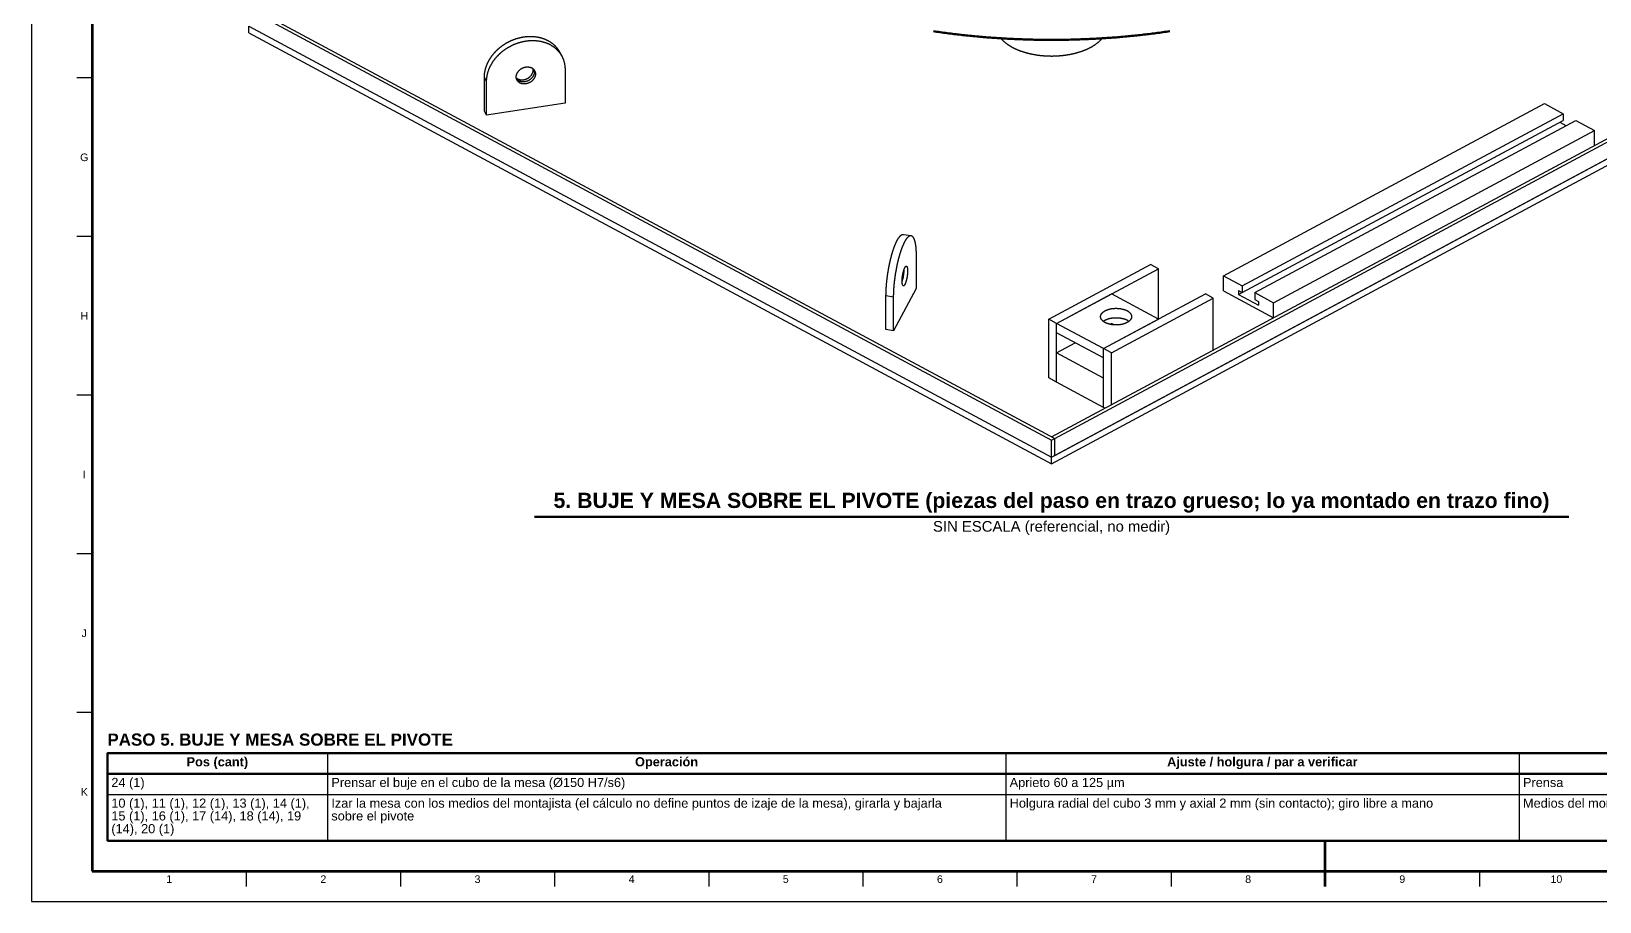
# Model space of a CAD drawing. Header units: millimetres. Extents: x 0 to 841, y 0 to 594.
# Drawn here: x 0 to 516, y 0 to 286 of the extents above; entities that cross this region are included whole.
import ezdxf
from ezdxf.enums import TextEntityAlignment as Align

# ---------------------------------------------------------------- set-up
doc = ezdxf.new("R2010")
doc.units = ezdxf.units.MM
for name, color, linetype, lineweight in [('FINA', 7, 'CONTINUOUS', 25), ('MARCO', 7, 'CONTINUOUS', 70), ('TXT', 7, 'CONTINUOUS', 25), ('VIS', 7, 'CONTINUOUS', 50)]:
    doc.layers.add(name, color=color, linetype=linetype, lineweight=lineweight)
doc.styles.add('STD', font='LiberationSans-Regular.ttf')
doc.styles.add('STDB', font='LiberationSans-Bold.ttf')

msp = doc.modelspace()

# ---------------------------------------------------------------- linework, layer by layer
at = {"layer": 'FINA'}
for p, q in [((20, 270.91), (15, 270.91)), ((20, 218.73), (15, 218.73)), ((20, 166.55), (15, 166.55)), ((20, 114.36), (15, 114.36)), ((20, 62.18), (15, 62.18)), ((97.35, 48.8), (97.35, 20)), ((320.43, 48.8), (320.43, 20)), ((489.24, 48.8), (489.24, 20)), ((25, 42), (646, 42)), ((25, 35.2), (646, 35.2)), ((70.69, 10), (70.69, 5)), ((121.38, 10), (121.38, 5)), ((172.06, 10), (172.06, 5)), ((222.75, 10), (222.75, 5)), ((273.44, 10), (273.44, 5)), ((324.12, 10), (324.12, 5)), ((374.81, 10), (374.81, 5)), ((425.5, 10), (425.5, 5)), ((476.19, 10), (476.19, 5))]:
    msp.add_line(p, q, dxfattribs=at)
msp.add_lwpolyline([(0, 0), (841, 0), (841, 594), (0, 594)], close=True, dxfattribs=at)
for points in [[(72.53, 294.02), (336.53, 152.28)], [(71.5, 293.47), (335.5, 151.73)], [(335.5, 152.83), (597.44, 293.47)], [(336.53, 152.28), (598.47, 292.91)], [(71.5, 285.72), (71.5, 287.93)], [(71.5, 287.93), (335.5, 146.19)], [(71.5, 287.93), (335.5, 146.19)], [(71.5, 285.72), (335.5, 143.98)], [(148.99, 271.13), (148.99, 271.25), (148.99, 271.37), (148.99, 271.49), (149, 271.61), (149.01, 271.73), (149.01, 271.85), (149.02, 271.97), (149.03, 272.09), (149.05, 272.21), (149.06, 272.33), (149.07, 272.45), (149.09, 272.56), (149.11, 272.68), (149.13, 272.8), (149.15, 272.92), (149.17, 273.04), (149.19, 273.16), (149.22, 273.27), (149.24, 273.39), (149.27, 273.51), (149.29, 273.63), (149.32, 273.74), (149.35, 273.86), (149.39, 273.98), (149.42, 274.09), (149.45, 274.21), (149.49, 274.32), (149.52, 274.44), (149.56, 274.55), (149.6, 274.66), (149.64, 274.78), (149.68, 274.89), (149.72, 275), (149.77, 275.12), (149.81, 275.23), (149.86, 275.34), (149.9, 275.45), (149.95, 275.56), (150, 275.67), (150.05, 275.78), (150.1, 275.89), (150.15, 276), (150.2, 276.11), (150.26, 276.21), (150.31, 276.32), (150.37, 276.43), (150.42, 276.53), (150.48, 276.64), (150.54, 276.74), (150.6, 276.85), (150.66, 276.95), (150.72, 277.05), (150.78, 277.16), (150.84, 277.26), (150.91, 277.36), (150.97, 277.46), (151.04, 277.56), (151.11, 277.66), (151.17, 277.76), (151.24, 277.86), (151.31, 277.96), (151.38, 278.06), (151.45, 278.16), (151.52, 278.25), (151.59, 278.35), (151.67, 278.44), (151.74, 278.54), (151.82, 278.63), (151.89, 278.73), (151.97, 278.82), (152.05, 278.91), (152.12, 279), (152.2, 279.09), (152.28, 279.18), (152.36, 279.27), (152.44, 279.36), (152.52, 279.45), (152.6, 279.54), (152.69, 279.63), (152.77, 279.71), (152.85, 279.8), (152.94, 279.89), (153.02, 279.97), (153.11, 280.05), (153.2, 280.14), (153.28, 280.22), (153.37, 280.3), (153.46, 280.38), (153.55, 280.46), (153.64, 280.54), (153.73, 280.62), (153.82, 280.7), (153.91, 280.78), (154.01, 280.86), (154.1, 280.93), (154.19, 281.01), (154.29, 281.08), (154.38, 281.16), (154.47, 281.23), (154.57, 281.3), (154.67, 281.38), (154.76, 281.45), (154.86, 281.52), (154.96, 281.59), (155.06, 281.66), (155.15, 281.73), (155.25, 281.8), (155.35, 281.86), (155.45, 281.93), (155.55, 281.99), (155.66, 282.06), (155.76, 282.12), (155.86, 282.19), (155.96, 282.25), (156.06, 282.31), (156.17, 282.37), (156.27, 282.43), (156.38, 282.49), (156.48, 282.55), (156.59, 282.61), (156.69, 282.67), (156.8, 282.73), (156.9, 282.78), (157.01, 282.84), (157.12, 282.89), (157.23, 282.94), (157.33, 283), (157.44, 283.05), (157.55, 283.1), (157.66, 283.15), (157.77, 283.2), (157.88, 283.25), (157.99, 283.3), (158.1, 283.34), (158.21, 283.39), (158.32, 283.44), (158.43, 283.48), (158.55, 283.53), (158.66, 283.57), (158.77, 283.61), (158.88, 283.65), (159, 283.69), (159.11, 283.73), (159.22, 283.77), (159.34, 283.81), (159.45, 283.85), (159.57, 283.88), (159.68, 283.92), (159.8, 283.95), (159.91, 283.99), (160.03, 284.02), (160.14, 284.05), (160.26, 284.08), (160.38, 284.11), (160.49, 284.14), (160.61, 284.17), (160.73, 284.2), (160.84, 284.23), (160.96, 284.25), (161.08, 284.28), (161.2, 284.3), (161.31, 284.33), (161.43, 284.35), (161.55, 284.37), (161.67, 284.39), (161.79, 284.41), (161.91, 284.43), (162.02, 284.45), (162.14, 284.46), (162.26, 284.48), (162.38, 284.49), (162.5, 284.51), (162.62, 284.52), (162.74, 284.53), (162.86, 284.54), (162.98, 284.55), (163.1, 284.56), (163.22, 284.57), (163.34, 284.58), (163.46, 284.58), (163.58, 284.59), (163.7, 284.59), (163.82, 284.59), (163.94, 284.6), (164.06, 284.6), (164.18, 284.6), (164.3, 284.6), (164.42, 284.59), (164.54, 284.59), (164.66, 284.59), (164.78, 284.58), (164.9, 284.57), (165.02, 284.57), (165.14, 284.56), (165.26, 284.55), (165.38, 284.54), (165.5, 284.53), (165.62, 284.51), (165.74, 284.5), (165.86, 284.48), (165.98, 284.47), (166.1, 284.45), (166.22, 284.43), (166.33, 284.41), (166.45, 284.39), (166.57, 284.37), (166.69, 284.35), (166.81, 284.32), (166.92, 284.3), (167.04, 284.27), (167.16, 284.25), (167.28, 284.22), (167.39, 284.19), (167.51, 284.16), (167.62, 284.12), (167.74, 284.09), (167.86, 284.06), (167.97, 284.02), (168.08, 283.98), (168.2, 283.95), (168.31, 283.91), (168.43, 283.87), (168.54, 283.83), (168.65, 283.78), (168.76, 283.74), (168.87, 283.69), (168.99, 283.65), (169.1, 283.6), (169.21, 283.55), (169.31, 283.5), (169.42, 283.45), (169.53, 283.4), (169.64, 283.34), (169.75, 283.29), (169.85, 283.23), (169.96, 283.18), (170.06, 283.12), (170.17, 283.06), (170.27, 283), (170.37, 282.93), (170.48, 282.87), (170.58, 282.81), (170.68, 282.74), (170.78, 282.67), (170.88, 282.61), (170.97, 282.54), (171.07, 282.47), (171.17, 282.39), (171.26, 282.32), (171.36, 282.25), (171.45, 282.17), (171.54, 282.09), (171.64, 282.02), (171.73, 281.94), (171.82, 281.86), (171.91, 281.78), (171.99, 281.69), (172.08, 281.61), (172.17, 281.53), (172.25, 281.44), (172.33, 281.35), (172.41, 281.27), (172.5, 281.18), (172.58, 281.09), (172.65, 281), (172.73, 280.9), (172.81, 280.81), (172.88, 280.72), (172.96, 280.62), (173.03, 280.53), (173.1, 280.43), (173.17, 280.33), (173.24, 280.23), (173.3, 280.13), (173.37, 280.03), (173.43, 279.93), (173.5, 279.83), (173.56, 279.72), (173.62, 279.62), (173.68, 279.51), (173.73, 279.41)], [(296.64, 286.28), (297.21, 286.2), (297.78, 286.12), (298.35, 286.04), (298.91, 285.96), (299.48, 285.88), (300.05, 285.8), (300.62, 285.73), (301.19, 285.65), (301.76, 285.58), (302.33, 285.51), (302.89, 285.43), (303.46, 285.37), (304.03, 285.3), (304.6, 285.23), (305.17, 285.16), (305.74, 285.1), (306.31, 285.04), (306.88, 284.97), (307.45, 284.91), (308.02, 284.85), (308.59, 284.8), (309.16, 284.74), (309.73, 284.68), (310.31, 284.63), (310.88, 284.58), (311.45, 284.52), (312.02, 284.47), (312.59, 284.42), (313.16, 284.38), (313.73, 284.33), (314.3, 284.28), (314.88, 284.24), (315.45, 284.2), (316.02, 284.15), (316.59, 284.11), (317.16, 284.07), (317.74, 284.04), (318.31, 284), (318.88, 283.96), (319.45, 283.93), (320.03, 283.89), (320.6, 283.86), (321.17, 283.83), (321.74, 283.8), (322.32, 283.77), (322.89, 283.75), (323.46, 283.72), (324.04, 283.69), (324.61, 283.67), (325.18, 283.65), (325.75, 283.63), (326.33, 283.61), (326.9, 283.59), (327.47, 283.57), (328.05, 283.55), (328.62, 283.54), (329.19, 283.53), (329.77, 283.51), (330.34, 283.5), (330.91, 283.49), (331.49, 283.48), (332.06, 283.47), (332.63, 283.47), (333.21, 283.46), (333.78, 283.46), (334.35, 283.46), (334.93, 283.45), (335.5, 283.45), (336.07, 283.45), (336.65, 283.46), (337.22, 283.46), (337.79, 283.46), (338.37, 283.47), (338.94, 283.47), (339.51, 283.48), (340.09, 283.49), (340.66, 283.5), (341.23, 283.51), (341.81, 283.53), (342.38, 283.54), (342.95, 283.55), (343.53, 283.57), (344.1, 283.59), (344.67, 283.61), (345.25, 283.63), (345.82, 283.65), (346.39, 283.67), (346.97, 283.69), (347.54, 283.72), (348.11, 283.75), (348.68, 283.77), (349.26, 283.8), (349.83, 283.83), (350.4, 283.86), (350.97, 283.89), (351.55, 283.93), (352.12, 283.96), (352.69, 284), (353.26, 284.04), (353.84, 284.07), (354.41, 284.11), (354.98, 284.15), (355.55, 284.2), (356.12, 284.24), (356.7, 284.28), (357.27, 284.33), (357.84, 284.38), (358.41, 284.42), (358.98, 284.47), (359.55, 284.52), (360.12, 284.58), (360.7, 284.63), (361.27, 284.68), (361.84, 284.74), (362.41, 284.8), (362.98, 284.85), (363.55, 284.91), (364.12, 284.97), (364.69, 285.04), (365.26, 285.1), (365.83, 285.16), (366.4, 285.23), (366.97, 285.3), (367.54, 285.37), (368.11, 285.43), (368.68, 285.51), (369.24, 285.58), (369.81, 285.65), (370.38, 285.73), (370.95, 285.8), (371.52, 285.88), (372.09, 285.96), (372.65, 286.04), (373.22, 286.12), (373.79, 286.2), (374.36, 286.28)], [(318.83, 283.97), (318.91, 283.87), (318.99, 283.78), (319.07, 283.69), (319.15, 283.6), (319.23, 283.52), (319.31, 283.43), (319.4, 283.34), (319.48, 283.26), (319.57, 283.17), (319.66, 283.09), (319.74, 283.01), (319.83, 282.93), (319.92, 282.85), (320.01, 282.77), (320.1, 282.69), (320.2, 282.61), (320.29, 282.54), (320.38, 282.46), (320.48, 282.39), (320.57, 282.31), (320.67, 282.24), (320.76, 282.17), (320.86, 282.1), (320.96, 282.03), (321.06, 281.96), (321.16, 281.89), (321.26, 281.82), (321.36, 281.76), (321.46, 281.69), (321.56, 281.63), (321.66, 281.56), (321.76, 281.5), (321.86, 281.44), (321.97, 281.37), (322.07, 281.31), (322.17, 281.25), (322.28, 281.19), (322.38, 281.13), (322.49, 281.08), (322.59, 281.02), (322.7, 280.96), (322.81, 280.91), (322.91, 280.85), (323.02, 280.8), (323.13, 280.74), (323.24, 280.69), (323.34, 280.64), (323.45, 280.59), (323.56, 280.53), (323.67, 280.48), (323.78, 280.43), (323.89, 280.39), (324, 280.34), (324.11, 280.29), (324.22, 280.24), (324.33, 280.2), (324.44, 280.15), (324.55, 280.1), (324.67, 280.06), (324.78, 280.02), (324.89, 279.97), (325, 279.93), (325.11, 279.89), (325.23, 279.85), (325.34, 279.8), (325.45, 279.76), (325.57, 279.72), (325.68, 279.68), (325.79, 279.65), (325.91, 279.61), (326.02, 279.57), (326.14, 279.53), (326.25, 279.5), (326.37, 279.46), (326.48, 279.43), (326.59, 279.39), (326.71, 279.36), (326.83, 279.32), (326.94, 279.29), (327.06, 279.26), (327.17, 279.22), (327.29, 279.19), (327.4, 279.16), (327.52, 279.13), (327.64, 279.1), (327.75, 279.07), (327.87, 279.04), (327.99, 279.01), (328.1, 278.98), (328.22, 278.96), (328.34, 278.93), (328.45, 278.9), (328.57, 278.88), (328.69, 278.85), (328.81, 278.83), (328.92, 278.8), (329.04, 278.78), (329.16, 278.75), (329.28, 278.73), (329.4, 278.71), (329.51, 278.69), (329.63, 278.66), (329.75, 278.64), (329.87, 278.62), (329.99, 278.6), (330.11, 278.58), (330.22, 278.56), (330.34, 278.54), (330.46, 278.52), (330.58, 278.51), (330.7, 278.49), (330.82, 278.47), (330.94, 278.45), (331.06, 278.44), (331.18, 278.42), (331.3, 278.41), (331.41, 278.39), (331.53, 278.38), (331.65, 278.36), (331.77, 278.35), (331.89, 278.34), (332.01, 278.32), (332.13, 278.31), (332.25, 278.3), (332.37, 278.29), (332.49, 278.28), (332.61, 278.27), (332.73, 278.26), (332.85, 278.25), (332.97, 278.24), (333.09, 278.23), (333.21, 278.22), (333.33, 278.21), (333.45, 278.21), (333.57, 278.2), (333.69, 278.19), (333.81, 278.19), (333.93, 278.18), (334.05, 278.17), (334.17, 278.17), (334.29, 278.16), (334.41, 278.16), (334.53, 278.16), (334.65, 278.15), (334.77, 278.15), (334.89, 278.15), (335.01, 278.15), (335.13, 278.15), (335.25, 278.14), (335.37, 278.14), (335.49, 278.14), (335.61, 278.14), (335.73, 278.14), (335.85, 278.14), (335.97, 278.15), (336.09, 278.15), (336.21, 278.15), (336.33, 278.15), (336.45, 278.16), (336.57, 278.16), (336.69, 278.16), (336.81, 278.17), (336.93, 278.17), (337.05, 278.18), (337.17, 278.18), (337.29, 278.19), (337.41, 278.2), (337.53, 278.2), (337.65, 278.21), (337.77, 278.22), (337.89, 278.23), (338.01, 278.24), (338.13, 278.25), (338.25, 278.26), (338.37, 278.27), (338.49, 278.28), (338.61, 278.29), (338.73, 278.3), (338.85, 278.31), (338.97, 278.32), (339.09, 278.33), (339.21, 278.35), (339.33, 278.36), (339.45, 278.38), (339.57, 278.39), (339.69, 278.4), (339.81, 278.42), (339.93, 278.44), (340.04, 278.45), (340.16, 278.47), (340.28, 278.49), (340.4, 278.5), (340.52, 278.52), (340.64, 278.54), (340.76, 278.56), (340.88, 278.58), (340.99, 278.6), (341.11, 278.62), (341.23, 278.64), (341.35, 278.66), (341.47, 278.68), (341.59, 278.7), (341.7, 278.73), (341.82, 278.75), (341.94, 278.77), (342.06, 278.8), (342.18, 278.82), (342.29, 278.85), (342.41, 278.87), (342.53, 278.9), (342.64, 278.93), (342.76, 278.95), (342.88, 278.98), (343, 279.01), (343.11, 279.04), (343.23, 279.07), (343.35, 279.1), (343.46, 279.13), (343.58, 279.16), (343.69, 279.19), (343.81, 279.22), (343.93, 279.25), (344.04, 279.28), (344.16, 279.32), (344.27, 279.35), (344.39, 279.39), (344.5, 279.42), (344.62, 279.46), (344.73, 279.49), (344.85, 279.53), (344.96, 279.56), (345.08, 279.6), (345.19, 279.64), (345.3, 279.68), (345.42, 279.72), (345.53, 279.76), (345.64, 279.8), (345.76, 279.84), (345.87, 279.88), (345.98, 279.92), (346.09, 279.97), (346.21, 280.01), (346.32, 280.05), (346.43, 280.1), (346.54, 280.14), (346.65, 280.19), (346.76, 280.23), (346.87, 280.28), (346.98, 280.33), (347.09, 280.38), (347.2, 280.43), (347.31, 280.48), (347.42, 280.53), (347.53, 280.58), (347.64, 280.63), (347.75, 280.68), (347.86, 280.73), (347.96, 280.79), (348.07, 280.84), (348.18, 280.9), (348.28, 280.95), (348.39, 281.01)], [(335.5, 146.19), (599.5, 287.93)], [(335.5, 143.98), (599.5, 285.72)], [(336.53, 146.74), (598.47, 287.38)], [(348.39, 281.01), (348.5, 281.07), (348.6, 281.13), (348.71, 281.18), (348.81, 281.24), (348.92, 281.3), (349.02, 281.37), (349.12, 281.43), (349.23, 281.49), (349.33, 281.55), (349.43, 281.62), (349.53, 281.68), (349.63, 281.75), (349.73, 281.82), (349.83, 281.88), (349.93, 281.95), (350.03, 282.02), (350.13, 282.09), (350.23, 282.16), (350.33, 282.23), (350.42, 282.31), (350.52, 282.38), (350.61, 282.46), (350.71, 282.53), (350.8, 282.61), (350.89, 282.69), (350.98, 282.76), (351.07, 282.84), (351.16, 282.92), (351.25, 283), (351.34, 283.09), (351.43, 283.17), (351.52, 283.25), (351.6, 283.34), (351.68, 283.43), (351.77, 283.51), (351.85, 283.6), (351.93, 283.69), (352.01, 283.78), (352.09, 283.87), (352.17, 283.97)], [(149.71, 269.77), (149.71, 269.89), (149.71, 270.01), (149.72, 270.13), (149.72, 270.25), (149.73, 270.37), (149.74, 270.49), (149.74, 270.61), (149.76, 270.73), (149.77, 270.85), (149.78, 270.97), (149.8, 271.09), (149.81, 271.21), (149.83, 271.33), (149.85, 271.45), (149.87, 271.57), (149.89, 271.68), (149.91, 271.8), (149.94, 271.92), (149.96, 272.04), (149.99, 272.15), (150.02, 272.27), (150.05, 272.39), (150.08, 272.5), (150.11, 272.62), (150.14, 272.74), (150.17, 272.85), (150.21, 272.97), (150.24, 273.08), (150.28, 273.19), (150.32, 273.31), (150.36, 273.42), (150.4, 273.54), (150.44, 273.65), (150.49, 273.76), (150.53, 273.87), (150.58, 273.98), (150.62, 274.09), (150.67, 274.2), (150.72, 274.31), (150.77, 274.42), (150.82, 274.53), (150.87, 274.64), (150.92, 274.75), (150.98, 274.86), (151.03, 274.96), (151.09, 275.07), (151.14, 275.18), (151.2, 275.28), (151.26, 275.39), (151.32, 275.49), (151.38, 275.6), (151.44, 275.7), (151.5, 275.8), (151.57, 275.91), (151.63, 276.01), (151.69, 276.11), (151.76, 276.21), (151.83, 276.31), (151.89, 276.41), (151.96, 276.51), (152.03, 276.61), (152.1, 276.7), (152.17, 276.8), (152.24, 276.9), (152.32, 276.99), (152.39, 277.09), (152.46, 277.18), (152.54, 277.28), (152.61, 277.37), (152.69, 277.46), (152.77, 277.56), (152.84, 277.65), (152.92, 277.74), (153, 277.83), (153.08, 277.92), (153.16, 278.01), (153.24, 278.1), (153.33, 278.18), (153.41, 278.27), (153.49, 278.36), (153.58, 278.44), (153.66, 278.53), (153.75, 278.61), (153.83, 278.7), (153.92, 278.78), (154.01, 278.86), (154.09, 278.95), (154.18, 279.03), (154.27, 279.11), (154.36, 279.19), (154.45, 279.27), (154.54, 279.35), (154.63, 279.42), (154.73, 279.5), (154.82, 279.58), (154.91, 279.65), (155.01, 279.73), (155.1, 279.8), (155.2, 279.88), (155.29, 279.95), (155.39, 280.02), (155.48, 280.09), (155.58, 280.16), (155.68, 280.23), (155.78, 280.3), (155.88, 280.37), (155.98, 280.44), (156.07, 280.51), (156.17, 280.57), (156.28, 280.64), (156.38, 280.7), (156.48, 280.77), (156.58, 280.83), (156.68, 280.89), (156.79, 280.96), (156.89, 281.02), (156.99, 281.08), (157.1, 281.14), (157.2, 281.2), (157.31, 281.26), (157.41, 281.31), (157.52, 281.37), (157.63, 281.43), (157.73, 281.48), (157.84, 281.54), (157.95, 281.59), (158.05, 281.64), (158.16, 281.69), (158.27, 281.75), (158.38, 281.8), (158.49, 281.85), (158.6, 281.89), (158.71, 281.94), (158.82, 281.99), (158.93, 282.04), (159.04, 282.08), (159.15, 282.13), (159.27, 282.17), (159.38, 282.21), (159.49, 282.26), (159.6, 282.3), (159.72, 282.34), (159.83, 282.38), (159.94, 282.42), (160.06, 282.45), (160.17, 282.49), (160.29, 282.53), (160.4, 282.56), (160.52, 282.6), (160.63, 282.63), (160.75, 282.67), (160.86, 282.7), (160.98, 282.73), (161.1, 282.76), (161.21, 282.79), (161.33, 282.82), (161.45, 282.85), (161.56, 282.87), (161.68, 282.9), (161.8, 282.92), (161.92, 282.95), (162.03, 282.97), (162.15, 282.99), (162.27, 283.01), (162.39, 283.03), (162.51, 283.05), (162.63, 283.07), (162.75, 283.09), (162.86, 283.11), (162.98, 283.12), (163.1, 283.14), (163.22, 283.15), (163.34, 283.16), (163.46, 283.18), (163.58, 283.19), (163.7, 283.2), (163.82, 283.21), (163.94, 283.21), (164.06, 283.22), (164.18, 283.23), (164.3, 283.23), (164.42, 283.24), (164.54, 283.24), (164.66, 283.24), (164.78, 283.24), (164.9, 283.24), (165.02, 283.24), (165.14, 283.24), (165.26, 283.23), (165.38, 283.23), (165.5, 283.23), (165.62, 283.22), (165.74, 283.21), (165.86, 283.2), (165.98, 283.19), (166.1, 283.18), (166.22, 283.17), (166.34, 283.16), (166.46, 283.14), (166.58, 283.13), (166.7, 283.11), (166.82, 283.1), (166.94, 283.08), (167.06, 283.06), (167.17, 283.04), (167.29, 283.02), (167.41, 282.99), (167.53, 282.97), (167.65, 282.94), (167.76, 282.92), (167.88, 282.89), (168, 282.86), (168.11, 282.83), (168.23, 282.8), (168.35, 282.77), (168.46, 282.74), (168.58, 282.7), (168.69, 282.67), (168.81, 282.63), (168.92, 282.59), (169.03, 282.55), (169.15, 282.51), (169.26, 282.47), (169.37, 282.43), (169.48, 282.38), (169.6, 282.34), (169.71, 282.29), (169.82, 282.24), (169.93, 282.2), (170.04, 282.15), (170.14, 282.09), (170.25, 282.04), (170.36, 281.99), (170.47, 281.93), (170.57, 281.88), (170.68, 281.82), (170.78, 281.76), (170.89, 281.7), (170.99, 281.64), (171.1, 281.58), (171.2, 281.52), (171.3, 281.45), (171.4, 281.39), (171.5, 281.32), (171.6, 281.25), (171.7, 281.18), (171.79, 281.11), (171.89, 281.04), (171.99, 280.97), (172.08, 280.89), (172.17, 280.82), (172.27, 280.74), (172.36, 280.66), (172.45, 280.58), (172.54, 280.5), (172.63, 280.42), (172.71, 280.34), (172.8, 280.26), (172.89, 280.17), (172.97, 280.09), (173.05, 280), (173.14, 279.91), (173.22, 279.82), (173.3, 279.73), (173.38, 279.64), (173.45, 279.55), (173.53, 279.46), (173.6, 279.36), (173.68, 279.27), (173.75, 279.17), (173.82, 279.07), (173.89, 278.98), (173.96, 278.88), (174.03, 278.78), (174.09, 278.68), (174.15, 278.57), (174.22, 278.47), (174.28, 278.37), (174.34, 278.26), (174.4, 278.16), (174.46, 278.05)], [(173.73, 279.41), (174.46, 278.05)], [(159.46, 271.27), (159.46, 271.39), (159.47, 271.51), (159.48, 271.63), (159.5, 271.75), (159.53, 271.87), (159.56, 271.99), (159.59, 272.1), (159.64, 272.22), (159.68, 272.33), (159.73, 272.44), (159.78, 272.55), (159.84, 272.65), (159.9, 272.76), (159.97, 272.86), (160.04, 272.96), (160.11, 273.06), (160.19, 273.15), (160.27, 273.25), (160.35, 273.34), (160.44, 273.42), (160.52, 273.51), (160.61, 273.59), (160.71, 273.67), (160.8, 273.74), (160.9, 273.81), (161, 273.88), (161.1, 273.95), (161.2, 274.01), (161.31, 274.07), (161.42, 274.13), (161.53, 274.18), (161.64, 274.23), (161.75, 274.28), (161.86, 274.32), (161.98, 274.36), (162.09, 274.4), (162.21, 274.43), (162.33, 274.46), (162.45, 274.49), (162.57, 274.51), (162.69, 274.53), (162.81, 274.54), (162.93, 274.55), (163.05, 274.56), (163.17, 274.56), (163.29, 274.56), (163.41, 274.55), (163.53, 274.54), (163.65, 274.52), (163.77, 274.5), (163.89, 274.48), (164.01, 274.45), (164.13, 274.41), (164.24, 274.37), (164.35, 274.33), (164.46, 274.28), (164.57, 274.22), (164.68, 274.16), (164.78, 274.09), (164.88, 274.02), (164.97, 273.95), (165.06, 273.87), (165.15, 273.78), (165.23, 273.69), (165.31, 273.6), (165.38, 273.5), (165.45, 273.4), (165.51, 273.29)], [(159.48, 270.95), (159.57, 270.87), (159.67, 270.8), (159.77, 270.73), (159.87, 270.67), (159.98, 270.61), (160.09, 270.56), (160.2, 270.51), (160.31, 270.47), (160.43, 270.43), (160.55, 270.39), (160.66, 270.37), (160.78, 270.34), (160.9, 270.32), (161.03, 270.31), (161.15, 270.3), (161.27, 270.3), (161.39, 270.3), (161.51, 270.3), (161.63, 270.31), (161.75, 270.32), (161.88, 270.33), (162, 270.35), (162.11, 270.38), (162.23, 270.41), (162.35, 270.44), (162.47, 270.47), (162.58, 270.51), (162.7, 270.55), (162.81, 270.6), (162.92, 270.65), (163.03, 270.7), (163.14, 270.76), (163.25, 270.81), (163.35, 270.88), (163.45, 270.94), (163.56, 271.01), (163.65, 271.08), (163.75, 271.16), (163.84, 271.23), (163.94, 271.31), (164.03, 271.4), (164.11, 271.48), (164.2, 271.57), (164.28, 271.66), (164.35, 271.75), (164.43, 271.85), (164.5, 271.95), (164.57, 272.05), (164.63, 272.15), (164.69, 272.26), (164.75, 272.37), (164.8, 272.48), (164.85, 272.59), (164.89, 272.71), (164.93, 272.82), (164.96, 272.94), (164.99, 273.06), (165.01, 273.18), (165.03, 273.3), (165.04, 273.42), (165.04, 273.54), (165.04, 273.66), (165.04, 273.78), (165.02, 273.9)], [(165.3, 273.61), (165.33, 273.5), (165.36, 273.38), (165.38, 273.26), (165.39, 273.14), (165.4, 273.02), (165.41, 272.9), (165.4, 272.78), (165.39, 272.66), (165.38, 272.54), (165.36, 272.42), (165.33, 272.3), (165.3, 272.18), (165.26, 272.07), (165.22, 271.95), (165.18, 271.84), (165.13, 271.73), (165.07, 271.62), (165.01, 271.52), (164.95, 271.41), (164.89, 271.31), (164.82, 271.21), (164.75, 271.12), (164.67, 271.02), (164.59, 270.93), (164.51, 270.84), (164.42, 270.76), (164.34, 270.67), (164.25, 270.59), (164.15, 270.51), (164.06, 270.44), (163.96, 270.37), (163.86, 270.3), (163.76, 270.23), (163.66, 270.17), (163.55, 270.11), (163.45, 270.05), (163.34, 270), (163.23, 269.95), (163.12, 269.9), (163, 269.86), (162.89, 269.82), (162.77, 269.78), (162.66, 269.75), (162.54, 269.72), (162.42, 269.69), (162.3, 269.67), (162.18, 269.65), (162.06, 269.64), (161.94, 269.63), (161.82, 269.62), (161.7, 269.62), (161.58, 269.62), (161.46, 269.63), (161.34, 269.64), (161.22, 269.65), (161.1, 269.67), (160.98, 269.7), (160.86, 269.73), (160.75, 269.76), (160.63, 269.8), (160.52, 269.85), (160.41, 269.9), (160.3, 269.95), (160.2, 270.01), (160.1, 270.07), (160, 270.14), (159.9, 270.22), (159.81, 270.3), (159.72, 270.38), (159.64, 270.47), (159.56, 270.56)], [(174.46, 278.05), (174.51, 277.95), (174.57, 277.84), (174.62, 277.73), (174.67, 277.62), (174.72, 277.51), (174.77, 277.4), (174.82, 277.28), (174.86, 277.17), (174.91, 277.06), (174.95, 276.94), (174.99, 276.83), (175.03, 276.72), (175.07, 276.6), (175.11, 276.48), (175.14, 276.37), (175.17, 276.25), (175.21, 276.13), (175.24, 276.02), (175.26, 275.9), (175.29, 275.78), (175.32, 275.66), (175.34, 275.54), (175.36, 275.42), (175.38, 275.3), (175.4, 275.18), (175.42, 275.06), (175.44, 274.94), (175.45, 274.82), (175.46, 274.7), (175.47, 274.58), (175.48, 274.46), (175.49, 274.34), (175.5, 274.22), (175.5, 274.09), (175.51, 273.97), (175.51, 273.85), (175.51, 273.73)], [(175.51, 273.73), (175.51, 262.66)], [(148.99, 260.05), (148.99, 271.13)], [(149.71, 269.77), (148.99, 271.13)], [(149.71, 258.7), (149.71, 269.77)], [(159.71, 270.21), (159.66, 270.32), (159.61, 270.43), (159.57, 270.55), (159.53, 270.66), (159.51, 270.78), (159.48, 270.9), (159.47, 271.02), (159.46, 271.14), (159.46, 271.27)], [(165.51, 273.29), (165.56, 273.18), (165.61, 273.07), (165.65, 272.96), (165.68, 272.85), (165.71, 272.73), (165.74, 272.61), (165.75, 272.49), (165.76, 272.37), (165.77, 272.25), (165.76, 272.13), (165.76, 272.01), (165.74, 271.89), (165.72, 271.78), (165.7, 271.66), (165.67, 271.54), (165.64, 271.43), (165.6, 271.31), (165.55, 271.2), (165.5, 271.09), (165.45, 270.98), (165.4, 270.88), (165.34, 270.77), (165.27, 270.67), (165.21, 270.57), (165.13, 270.48), (165.06, 270.38), (164.98, 270.29), (164.9, 270.2), (164.82, 270.11), (164.74, 270.03), (164.65, 269.95), (164.56, 269.87), (164.46, 269.79), (164.37, 269.72), (164.27, 269.65), (164.17, 269.58), (164.07, 269.52), (163.97, 269.46), (163.86, 269.4), (163.75, 269.35), (163.65, 269.29), (163.54, 269.25), (163.42, 269.2), (163.31, 269.16), (163.2, 269.12), (163.08, 269.09), (162.97, 269.05), (162.85, 269.03), (162.73, 269), (162.62, 268.98), (162.5, 268.97), (162.38, 268.95), (162.26, 268.95), (162.14, 268.94), (162.02, 268.94), (161.9, 268.94), (161.78, 268.95), (161.66, 268.96), (161.54, 268.98), (161.42, 269), (161.3, 269.03), (161.19, 269.06), (161.07, 269.1), (160.96, 269.14), (160.85, 269.18), (160.74, 269.23), (160.63, 269.29), (160.53, 269.35), (160.43, 269.41), (160.33, 269.48), (160.24, 269.56), (160.15, 269.64), (160.06, 269.72), (159.98, 269.81), (159.91, 269.91), (159.84, 270), (159.77, 270.1), (159.71, 270.21)], [(149.71, 258.7), (148.99, 260.05)], [(175.51, 262.66), (149.71, 258.7)], [(392.05, 205.84), (497.57, 262.49)], [(398.24, 202.51), (503.76, 259.17)], [(497.57, 262.49), (503.76, 259.17)], [(503.76, 259.17), (503.76, 256.95)], [(398.24, 200.3), (503.76, 256.95)], [(402.36, 200.3), (507.89, 256.95)], [(408.55, 196.98), (514.07, 253.63)], [(502.62, 256.34), (504.68, 255.23)], [(507.89, 256.95), (514.07, 253.63)], [(514.07, 248.71), (514.07, 253.63)], [(281.05, 199.25), (281.05, 199.37), (281.05, 199.5), (281.05, 199.62), (281.06, 199.74), (281.06, 199.86), (281.06, 199.98), (281.06, 200.1), (281.06, 200.22), (281.07, 200.34), (281.07, 200.46), (281.08, 200.58), (281.08, 200.7), (281.08, 200.82), (281.09, 200.94), (281.1, 201.06), (281.1, 201.18), (281.11, 201.3), (281.11, 201.42), (281.12, 201.54), (281.13, 201.66), (281.13, 201.78), (281.14, 201.91), (281.15, 202.03), (281.16, 202.15), (281.17, 202.27), (281.18, 202.39), (281.18, 202.51), (281.19, 202.63), (281.2, 202.75), (281.21, 202.87), (281.22, 202.99), (281.23, 203.11), (281.24, 203.23), (281.26, 203.35), (281.27, 203.47), (281.28, 203.59), (281.29, 203.71), (281.3, 203.83), (281.31, 203.95), (281.33, 204.07), (281.34, 204.19), (281.35, 204.31), (281.37, 204.43), (281.38, 204.55), (281.39, 204.67), (281.41, 204.79), (281.42, 204.91), (281.44, 205.03), (281.45, 205.15), (281.47, 205.27), (281.48, 205.39), (281.5, 205.5), (281.52, 205.62), (281.53, 205.74), (281.55, 205.86), (281.57, 205.98), (281.58, 206.1), (281.6, 206.22), (281.62, 206.34), (281.64, 206.46), (281.65, 206.58), (281.67, 206.7), (281.69, 206.82), (281.71, 206.94), (281.73, 207.06), (281.75, 207.17), (281.77, 207.29), (281.79, 207.41), (281.81, 207.53), (281.83, 207.65), (281.85, 207.77), (281.87, 207.89), (281.89, 208.01), (281.91, 208.13), (281.93, 208.24), (281.95, 208.36), (281.98, 208.48), (282, 208.6), (282.02, 208.72), (282.04, 208.84), (282.07, 208.96), (282.09, 209.07), (282.11, 209.19), (282.14, 209.31), (282.16, 209.43), (282.18, 209.55), (282.21, 209.66), (282.23, 209.78), (282.26, 209.9), (282.28, 210.02), (282.31, 210.14), (282.34, 210.25), (282.36, 210.37), (282.39, 210.49), (282.42, 210.61), (282.44, 210.72), (282.47, 210.84), (282.5, 210.96), (282.53, 211.08), (282.55, 211.19), (282.58, 211.31), (282.61, 211.43), (282.64, 211.55), (282.67, 211.66), (282.7, 211.78), (282.73, 211.9), (282.76, 212.01), (282.79, 212.13), (282.82, 212.25), (282.85, 212.36), (282.88, 212.48), (282.92, 212.6), (282.95, 212.71), (282.98, 212.83), (283.01, 212.94), (283.05, 213.06), (283.08, 213.18), (283.11, 213.29), (283.15, 213.41), (283.18, 213.52), (283.22, 213.64), (283.25, 213.75), (283.29, 213.87), (283.33, 213.98), (283.36, 214.1), (283.4, 214.21), (283.44, 214.33), (283.47, 214.44), (283.51, 214.56), (283.55, 214.67), (283.59, 214.78), (283.63, 214.9), (283.67, 215.01), (283.71, 215.13), (283.75, 215.24), (283.79, 215.35), (283.84, 215.46), (283.88, 215.58), (283.92, 215.69), (283.97, 215.8), (284.01, 215.91), (284.06, 216.03), (284.1, 216.14), (284.15, 216.25), (284.2, 216.36), (284.24, 216.47), (284.29, 216.58), (284.34, 216.69), (284.39, 216.8), (284.44, 216.91), (284.49, 217.02), (284.55, 217.13), (284.6, 217.24), (284.66, 217.34), (284.71, 217.45), (284.77, 217.56), (284.83, 217.66), (284.88, 217.77), (284.95, 217.87), (285.01, 217.98), (285.07, 218.08), (285.13, 218.18), (285.2, 218.28), (285.27, 218.38), (285.34, 218.48), (285.41, 218.57), (285.49, 218.67), (285.56, 218.76), (285.64, 218.85), (285.72, 218.94), (285.81, 219.03), (285.9, 219.11), (285.99, 219.18), (286.09, 219.25), (286.19, 219.32), (286.3, 219.37), (286.41, 219.41), (286.53, 219.44), (286.65, 219.45), (286.77, 219.44)], [(283.58, 198.87), (283.58, 198.99), (283.58, 199.11), (283.58, 199.23), (283.58, 199.35), (283.58, 199.47), (283.58, 199.59), (283.59, 199.71), (283.59, 199.83), (283.59, 199.95), (283.6, 200.07), (283.6, 200.19), (283.6, 200.31), (283.61, 200.43), (283.61, 200.55), (283.62, 200.68), (283.62, 200.8), (283.63, 200.92), (283.64, 201.04), (283.64, 201.16), (283.65, 201.28), (283.66, 201.4), (283.67, 201.52), (283.67, 201.64), (283.68, 201.76), (283.69, 201.88), (283.7, 202), (283.71, 202.12), (283.72, 202.24), (283.73, 202.36), (283.74, 202.48), (283.75, 202.6), (283.76, 202.72), (283.77, 202.84), (283.78, 202.96), (283.79, 203.08), (283.8, 203.2), (283.81, 203.32), (283.83, 203.44), (283.84, 203.56), (283.85, 203.68), (283.86, 203.8), (283.88, 203.92), (283.89, 204.04), (283.91, 204.16), (283.92, 204.28), (283.93, 204.4), (283.95, 204.52), (283.96, 204.64), (283.98, 204.76), (283.99, 204.88), (284.01, 205), (284.02, 205.12), (284.04, 205.24), (284.06, 205.36), (284.07, 205.48), (284.09, 205.6), (284.11, 205.71), (284.12, 205.83), (284.14, 205.95), (284.16, 206.07), (284.18, 206.19), (284.2, 206.31), (284.21, 206.43), (284.23, 206.55), (284.25, 206.67), (284.27, 206.79), (284.29, 206.91), (284.31, 207.03), (284.33, 207.14), (284.35, 207.26), (284.37, 207.38), (284.39, 207.5), (284.41, 207.62), (284.43, 207.74), (284.46, 207.86), (284.48, 207.98), (284.5, 208.09), (284.52, 208.21), (284.54, 208.33), (284.57, 208.45), (284.59, 208.57), (284.61, 208.69), (284.64, 208.8), (284.66, 208.92), (284.68, 209.04), (284.71, 209.16), (284.73, 209.28), (284.76, 209.4), (284.78, 209.51), (284.81, 209.63), (284.83, 209.75), (284.86, 209.87), (284.89, 209.98), (284.91, 210.1), (284.94, 210.22), (284.97, 210.34), (284.99, 210.45), (285.02, 210.57), (285.05, 210.69), (285.08, 210.81), (285.11, 210.92), (285.13, 211.04), (285.16, 211.16), (285.19, 211.28), (285.22, 211.39), (285.25, 211.51), (285.28, 211.63), (285.31, 211.74), (285.34, 211.86), (285.38, 211.98), (285.41, 212.09), (285.44, 212.21), (285.47, 212.32), (285.5, 212.44), (285.54, 212.56), (285.57, 212.67), (285.6, 212.79), (285.64, 212.9), (285.67, 213.02), (285.71, 213.13), (285.74, 213.25), (285.78, 213.37), (285.81, 213.48), (285.85, 213.6), (285.89, 213.71), (285.92, 213.83), (285.96, 213.94), (286, 214.05), (286.04, 214.17), (286.08, 214.28), (286.12, 214.4), (286.16, 214.51), (286.2, 214.62), (286.24, 214.74), (286.28, 214.85), (286.32, 214.96), (286.36, 215.08), (286.4, 215.19), (286.45, 215.3), (286.49, 215.41), (286.54, 215.53), (286.58, 215.64), (286.63, 215.75), (286.67, 215.86), (286.72, 215.97), (286.77, 216.08), (286.82, 216.19), (286.87, 216.3), (286.92, 216.41), (286.97, 216.52), (287.02, 216.63), (287.07, 216.74), (287.13, 216.85), (287.18, 216.96), (287.24, 217.06), (287.29, 217.17), (287.35, 217.27), (287.41, 217.38), (287.47, 217.48), (287.53, 217.59), (287.59, 217.69), (287.66, 217.79), (287.73, 217.89), (287.79, 217.99), (287.86, 218.09), (287.94, 218.19), (288.01, 218.28), (288.09, 218.38), (288.17, 218.47), (288.25, 218.55), (288.33, 218.64), (288.42, 218.72), (288.52, 218.8), (288.62, 218.87), (288.72, 218.93), (288.83, 218.98), (288.94, 219.03), (289.06, 219.05), (289.18, 219.06), (289.3, 219.06)], [(286.77, 219.44), (289.3, 219.06)], [(289.3, 219.06), (289.41, 219.03), (289.52, 218.98), (289.63, 218.92), (289.72, 218.85), (289.81, 218.76), (289.89, 218.67), (289.96, 218.58), (290.03, 218.48), (290.09, 218.37), (290.14, 218.27), (290.2, 218.16), (290.24, 218.05), (290.29, 217.94), (290.33, 217.83), (290.37, 217.71), (290.41, 217.6), (290.44, 217.48), (290.48, 217.37), (290.51, 217.25), (290.54, 217.14), (290.57, 217.02), (290.59, 216.9), (290.62, 216.78), (290.64, 216.67), (290.66, 216.55), (290.68, 216.43), (290.7, 216.31), (290.72, 216.19), (290.74, 216.07), (290.76, 215.96), (290.77, 215.84), (290.79, 215.72), (290.8, 215.6), (290.82, 215.48), (290.83, 215.36), (290.84, 215.24), (290.85, 215.12), (290.86, 215), (290.87, 214.88), (290.88, 214.76), (290.89, 214.64), (290.9, 214.52), (290.9, 214.4), (290.91, 214.28), (290.92, 214.16), (290.92, 214.04), (290.93, 213.92), (290.93, 213.8), (290.93, 213.68), (290.94, 213.56), (290.94, 213.44), (290.94, 213.32), (290.94, 213.2), (290.95, 213.08), (290.95, 212.96), (290.95, 212.84), (290.95, 212.72)], [(290.95, 212.72), (290.95, 201.65)], [(286.36, 204.1), (286.36, 204.22), (286.36, 204.34), (286.37, 204.46), (286.37, 204.58), (286.38, 204.7), (286.39, 204.82), (286.4, 204.94), (286.41, 205.06), (286.42, 205.18), (286.43, 205.3), (286.44, 205.42), (286.46, 205.54), (286.47, 205.66), (286.49, 205.78), (286.51, 205.9), (286.53, 206.02), (286.55, 206.14), (286.57, 206.26), (286.59, 206.38), (286.61, 206.5), (286.64, 206.61), (286.66, 206.73), (286.69, 206.85), (286.72, 206.97), (286.74, 207.08), (286.77, 207.2), (286.8, 207.32), (286.84, 207.43), (286.87, 207.55), (286.91, 207.67), (286.94, 207.78), (286.98, 207.9), (287.02, 208.01), (287.06, 208.12), (287.11, 208.23), (287.16, 208.34), (287.21, 208.45), (287.26, 208.56), (287.32, 208.67), (287.39, 208.77), (287.46, 208.86), (287.54, 208.95), (287.64, 209.02), (287.76, 209.04)], [(286.9, 207.65), (286.9, 207.53), (286.9, 207.41), (286.89, 207.28), (286.89, 207.16), (286.88, 207.04), (286.87, 206.91), (286.86, 206.79), (286.85, 206.67), (286.84, 206.54), (286.83, 206.42), (286.81, 206.3), (286.8, 206.18), (286.78, 206.05), (286.76, 205.93), (286.74, 205.81), (286.72, 205.69), (286.7, 205.57), (286.68, 205.45), (286.66, 205.32), (286.63, 205.2), (286.61, 205.08), (286.58, 204.96), (286.55, 204.84), (286.52, 204.72), (286.49, 204.6), (286.46, 204.48), (286.43, 204.36), (286.4, 204.25), (286.36, 204.13)], [(287.76, 209.04), (287.87, 208.98), (287.94, 208.89), (287.99, 208.78), (288.04, 208.67), (288.07, 208.55), (288.09, 208.44), (288.11, 208.32), (288.13, 208.2), (288.14, 208.08), (288.15, 207.96), (288.16, 207.84), (288.16, 207.72), (288.16, 207.6), (288.16, 207.48), (288.16, 207.36), (288.16, 207.24), (288.16, 207.12), (288.15, 207), (288.14, 206.87), (288.14, 206.75), (288.13, 206.63), (288.12, 206.51), (288.1, 206.39), (288.09, 206.28), (288.08, 206.16), (288.06, 206.04), (288.05, 205.92), (288.03, 205.8), (288.01, 205.68), (288, 205.56), (287.98, 205.44), (287.95, 205.32), (287.93, 205.2), (287.91, 205.09), (287.89, 204.97), (287.86, 204.85), (287.83, 204.73), (287.81, 204.61), (287.78, 204.5), (287.75, 204.38), (287.72, 204.26), (287.69, 204.15), (287.65, 204.03), (287.62, 203.92), (287.58, 203.8), (287.54, 203.69), (287.5, 203.58), (287.46, 203.46), (287.41, 203.35), (287.37, 203.24), (287.32, 203.13), (287.26, 203.02), (287.2, 202.92), (287.14, 202.82), (287.07, 202.72), (286.98, 202.64), (286.88, 202.57), (286.76, 202.55)], [(334.56, 191.58), (368.07, 209.57)], [(337.14, 190.19), (370.65, 208.19)], [(370.65, 208.19), (368.07, 209.57)], [(370.65, 191.58), (370.65, 208.19)], [(290.95, 201.65), (283.58, 187.79)], [(286.76, 202.55), (286.65, 202.61), (286.57, 202.71), (286.52, 202.83), (286.48, 202.95), (286.45, 203.07), (286.42, 203.2), (286.4, 203.33), (286.39, 203.46), (286.38, 203.58), (286.37, 203.71), (286.36, 203.84), (286.36, 203.97), (286.36, 204.1)], [(392.05, 200.91), (392.05, 205.84)], [(392.05, 205.84), (398.24, 202.51)], [(398.24, 202.51), (398.24, 200.3)], [(281.05, 188.18), (281.05, 199.25)], [(283.58, 198.87), (281.05, 199.25)], [(283.58, 187.79), (283.58, 198.87)], [(337.14, 190.19), (355.18, 199.88)], [(352.61, 181.89), (386.12, 199.88)], [(370.65, 191.58), (355.18, 199.88)], [(355.18, 180.51), (388.7, 198.5)], [(388.7, 198.5), (386.12, 199.88)], [(388.7, 181.4), (388.7, 198.5)], [(392.05, 200.91), (408.55, 192.06)], [(397, 200.96), (397, 199.73)], [(397, 200.96), (398.24, 200.3)], [(397, 199.73), (398.15, 200.35)], [(397, 199.73), (403.6, 196.19)], [(402.36, 200.3), (408.55, 196.98)], [(402.36, 200.3), (402.36, 198.08)], [(402.36, 198.08), (403.6, 197.42)], [(403.6, 197.42), (403.6, 196.19)], [(408.55, 192.06), (408.55, 196.98)], [(337.14, 190.19), (334.56, 191.58)], [(334.56, 172.26), (334.56, 191.58)], [(351.63, 192.41), (351.63, 192.53), (351.65, 192.65), (351.67, 192.77), (351.7, 192.88), (351.75, 193), (351.8, 193.11), (351.85, 193.21), (351.92, 193.32), (351.98, 193.42), (352.06, 193.51), (352.14, 193.6), (352.22, 193.69), (352.31, 193.78), (352.4, 193.86), (352.49, 193.93), (352.59, 194.01), (352.68, 194.08), (352.78, 194.15), (352.89, 194.21), (352.99, 194.27), (353.09, 194.33), (353.2, 194.39), (353.31, 194.44), (353.42, 194.49), (353.53, 194.54), (353.64, 194.59), (353.75, 194.64), (353.87, 194.68), (353.98, 194.72), (354.1, 194.76), (354.21, 194.79), (354.33, 194.83), (354.44, 194.86), (354.56, 194.89), (354.68, 194.92), (354.8, 194.95), (354.91, 194.97), (355.03, 194.99), (355.15, 195.02), (355.27, 195.04), (355.39, 195.05), (355.51, 195.07), (355.63, 195.09), (355.75, 195.1), (355.87, 195.11), (355.99, 195.12), (356.11, 195.13), (356.23, 195.14), (356.35, 195.14), (356.47, 195.15), (356.59, 195.15), (356.72, 195.15), (356.84, 195.15), (356.96, 195.15), (357.08, 195.14), (357.2, 195.14), (357.32, 195.13), (357.44, 195.12), (357.56, 195.11), (357.68, 195.1), (357.8, 195.09), (357.92, 195.07), (358.04, 195.06), (358.16, 195.04), (358.28, 195.02), (358.4, 195), (358.52, 194.98), (358.64, 194.95), (358.75, 194.92), (358.87, 194.9), (358.99, 194.87), (359.11, 194.83), (359.22, 194.8), (359.34, 194.77), (359.45, 194.73), (359.57, 194.69), (359.68, 194.65), (359.79, 194.6), (359.9, 194.56), (360.01, 194.51), (360.12, 194.46), (360.23, 194.4), (360.34, 194.35)], [(361.84, 192.41), (361.83, 192.29), (361.82, 192.17), (361.79, 192.05), (361.76, 191.94), (361.72, 191.82), (361.67, 191.71), (361.61, 191.61), (361.55, 191.51), (361.48, 191.41), (361.41, 191.31), (361.33, 191.22), (361.25, 191.13), (361.16, 191.05), (361.07, 190.97), (360.98, 190.89), (360.89, 190.82), (360.79, 190.75), (360.69, 190.68), (360.59, 190.62), (360.49, 190.55), (360.38, 190.49), (360.28, 190.44), (360.17, 190.38), (360.06, 190.33), (359.95, 190.28), (359.84, 190.24), (359.73, 190.19), (359.62, 190.15), (359.5, 190.11), (359.39, 190.07), (359.28, 190.03), (359.16, 190), (359.05, 189.97), (358.93, 189.94), (358.81, 189.91), (358.7, 189.88), (358.58, 189.85), (358.46, 189.83), (358.34, 189.81), (358.22, 189.79), (358.11, 189.77), (357.99, 189.75), (357.87, 189.74), (357.75, 189.72), (357.63, 189.71), (357.51, 189.7), (357.39, 189.69), (357.27, 189.68), (357.15, 189.68), (357.03, 189.67), (356.91, 189.67), (356.79, 189.67), (356.67, 189.67), (356.55, 189.67), (356.43, 189.67), (356.31, 189.68), (356.19, 189.68), (356.07, 189.69), (355.95, 189.7), (355.83, 189.71), (355.71, 189.72), (355.59, 189.74), (355.47, 189.75), (355.36, 189.77), (355.24, 189.79), (355.12, 189.81), (355, 189.83), (354.88, 189.85), (354.77, 189.88), (354.65, 189.91), (354.53, 189.94), (354.42, 189.97), (354.3, 190), (354.19, 190.03), (354.07, 190.07), (353.96, 190.11), (353.84, 190.15), (353.73, 190.19), (353.62, 190.24), (353.51, 190.28), (353.4, 190.33), (353.29, 190.38), (353.18, 190.44), (353.08, 190.49), (352.97, 190.55), (352.87, 190.62), (352.77, 190.68), (352.67, 190.75), (352.57, 190.82), (352.48, 190.89), (352.39, 190.97), (352.3, 191.05), (352.21, 191.13), (352.13, 191.22), (352.05, 191.31), (351.98, 191.41), (351.91, 191.51), (351.85, 191.61), (351.79, 191.71), (351.74, 191.82), (351.7, 191.94), (351.67, 192.05), (351.65, 192.17), (351.63, 192.29), (351.63, 192.41)], [(352.51, 190.87), (352.6, 190.94), (352.7, 191.01), (352.8, 191.08), (352.9, 191.15), (353.01, 191.21), (353.11, 191.27), (353.22, 191.32), (353.33, 191.38), (353.44, 191.43), (353.55, 191.47), (353.66, 191.52), (353.77, 191.57), (353.88, 191.61), (354, 191.65), (354.11, 191.69), (354.23, 191.72), (354.34, 191.75), (354.46, 191.79), (354.57, 191.82), (354.69, 191.85), (354.81, 191.87), (354.93, 191.9), (355.05, 191.92), (355.16, 191.94), (355.28, 191.96), (355.4, 191.98), (355.52, 192), (355.64, 192.01), (355.76, 192.02), (355.88, 192.04), (356, 192.05), (356.12, 192.05), (356.24, 192.06), (356.36, 192.07), (356.48, 192.07), (356.6, 192.07), (356.73, 192.07), (356.85, 192.07), (356.97, 192.07), (357.09, 192.07), (357.21, 192.06), (357.33, 192.05), (357.45, 192.05), (357.57, 192.04), (357.69, 192.02), (357.81, 192.01), (357.93, 192), (358.05, 191.98), (358.17, 191.96), (358.29, 191.94), (358.4, 191.92), (358.52, 191.9), (358.64, 191.87), (358.76, 191.85), (358.88, 191.82), (358.99, 191.79), (359.11, 191.76), (359.22, 191.72), (359.34, 191.69), (359.45, 191.65), (359.57, 191.61), (359.68, 191.57), (359.79, 191.53), (359.91, 191.48), (360.02, 191.43), (360.12, 191.38), (360.23, 191.33), (360.34, 191.27)], [(352.61, 181.89), (370.65, 191.58)], [(360.34, 194.35), (360.45, 194.29), (360.55, 194.23), (360.66, 194.16), (360.76, 194.09), (360.86, 194.02), (360.95, 193.95), (361.05, 193.87), (361.14, 193.79), (361.23, 193.7), (361.31, 193.62), (361.39, 193.52), (361.47, 193.43), (361.54, 193.33), (361.6, 193.22), (361.66, 193.12), (361.71, 193), (361.76, 192.89), (361.79, 192.77), (361.81, 192.65), (361.83, 192.53), (361.84, 192.41)], [(360.34, 191.27), (360.45, 191.21), (360.55, 191.15), (360.66, 191.08), (360.76, 191.02), (360.86, 190.95), (360.96, 190.87)], [(283.58, 187.79), (281.05, 188.18)], [(337.14, 170.88), (337.14, 190.19)], [(352.61, 181.89), (337.14, 190.19)], [(337.14, 187.12), (337.14, 190.19)], [(352.61, 178.81), (337.14, 187.12)], [(354.69, 189.9), (355.18, 190.16)], [(356.06, 189.69), (355.18, 190.16)], [(337.14, 180.47), (343.32, 183.8)], [(355.18, 180.51), (352.61, 181.89)], [(352.61, 162.57), (352.61, 181.89)], [(352.61, 178.81), (352.61, 181.89)], [(352.61, 172.17), (337.14, 180.47)], [(337.14, 170.88), (337.14, 180.47)], [(355.18, 163.4), (355.18, 180.51)], [(337.14, 170.88), (334.56, 172.26)], [(352.61, 162.57), (337.14, 170.88)], [(352.61, 162.57), (352.61, 172.17)], [(353.12, 162.3), (352.61, 162.57)], [(335.5, 152.83), (336.53, 152.28)], [(335.5, 151.73), (336.53, 152.28)], [(335.5, 146.19), (335.5, 151.73)], [(336.53, 146.74), (336.53, 152.28)], [(336.53, 146.74), (336.53, 152.28)], [(335.5, 146.19), (336.53, 146.74)], [(335.5, 143.98), (335.5, 146.19)]]:
    msp.add_lwpolyline(points, dxfattribs=at)
at = {"layer": 'MARCO'}
msp.add_line((425.5, 5), (425.5, 20), dxfattribs=at)
msp.add_lwpolyline([(20, 10), (831, 10), (831, 584), (20, 584)], close=True, dxfattribs=at)
at = {"layer": 'VIS'}
for p, q in [((165.42, 126.58), (505.58, 126.58)), ((25, 48.8), (25, 20)), ((25, 20), (646, 20))]:
    msp.add_line(p, q, dxfattribs=at)
msp.add_lwpolyline([(296.64, 286.28), (297.21, 286.2), (297.78, 286.12), (298.35, 286.04), (298.91, 285.96), (299.48, 285.88), (300.05, 285.8), (300.62, 285.73), (301.19, 285.65), (301.76, 285.58), (302.33, 285.51), (302.89, 285.43), (303.46, 285.37), (304.03, 285.3), (304.6, 285.23), (305.17, 285.16), (305.74, 285.1), (306.31, 285.04), (306.88, 284.97), (307.45, 284.91), (308.02, 284.85), (308.59, 284.8), (309.16, 284.74), (309.73, 284.68), (310.31, 284.63), (310.88, 284.58), (311.45, 284.52), (312.02, 284.47), (312.59, 284.42), (313.16, 284.38), (313.73, 284.33), (314.3, 284.28), (314.88, 284.24), (315.45, 284.2), (316.02, 284.15), (316.59, 284.11), (317.16, 284.07), (317.74, 284.04), (318.31, 284), (318.88, 283.96), (319.45, 283.93), (320.03, 283.89), (320.6, 283.86), (321.17, 283.83), (321.74, 283.8), (322.32, 283.77), (322.89, 283.75), (323.46, 283.72), (324.04, 283.69), (324.61, 283.67), (325.18, 283.65), (325.75, 283.63), (326.33, 283.61), (326.9, 283.59), (327.47, 283.57), (328.05, 283.55), (328.62, 283.54), (329.19, 283.53), (329.77, 283.51), (330.34, 283.5), (330.91, 283.49), (331.49, 283.48), (332.06, 283.47), (332.63, 283.47), (333.21, 283.46), (333.78, 283.46), (334.35, 283.46), (334.93, 283.45), (335.5, 283.45), (336.07, 283.45), (336.65, 283.46), (337.22, 283.46), (337.79, 283.46), (338.37, 283.47), (338.94, 283.47), (339.51, 283.48), (340.09, 283.49), (340.66, 283.5), (341.23, 283.51), (341.81, 283.53), (342.38, 283.54), (342.95, 283.55), (343.53, 283.57), (344.1, 283.59), (344.67, 283.61), (345.25, 283.63), (345.82, 283.65), (346.39, 283.67), (346.97, 283.69), (347.54, 283.72), (348.11, 283.75), (348.68, 283.77), (349.26, 283.8), (349.83, 283.83), (350.4, 283.86), (350.97, 283.89), (351.55, 283.93), (352.12, 283.96), (352.69, 284), (353.26, 284.04), (353.84, 284.07), (354.41, 284.11), (354.98, 284.15), (355.55, 284.2), (356.12, 284.24), (356.7, 284.28), (357.27, 284.33), (357.84, 284.38), (358.41, 284.42), (358.98, 284.47), (359.55, 284.52), (360.12, 284.58), (360.7, 284.63), (361.27, 284.68), (361.84, 284.74), (362.41, 284.8), (362.98, 284.85), (363.55, 284.91), (364.12, 284.97), (364.69, 285.04), (365.26, 285.1), (365.83, 285.16), (366.4, 285.23), (366.97, 285.3), (367.54, 285.37), (368.11, 285.43), (368.68, 285.51), (369.24, 285.58), (369.81, 285.65), (370.38, 285.73), (370.95, 285.8), (371.52, 285.88), (372.09, 285.96), (372.65, 286.04), (373.22, 286.12), (373.79, 286.2), (374.36, 286.28)], dxfattribs=at)
msp.add_lwpolyline([(25, 42), (646, 42), (646, 48.8), (25, 48.8)], close=True, dxfattribs=at)

# ---------------------------------------------------------------- texts
at = {"layer": 'TXT'}
for s, height, style, p in [('G', 2.5, 'STD', (17.4, 244.82)), ('H', 2.5, 'STD', (17.4, 192.64)), ('I', 2.5, 'STD', (17.4, 140.45)), ('J', 2.5, 'STD', (17.4, 88.27)), ('Pos (cant)', 3, 'STDB', (61.17, 46)), ('Operación', 3, 'STDB', (208.89, 46)), ('Ajuste / holgura / par a verificar', 3, 'STDB', (404.83, 46)), ('K', 2.5, 'STD', (17.4, 36.09)), ('1', 2.5, 'STD', (45.34, 7.4)), ('2', 2.5, 'STD', (96.03, 7.4)), ('3', 2.5, 'STD', (146.72, 7.4)), ('4', 2.5, 'STD', (197.41, 7.4)), ('5', 2.5, 'STD', (248.09, 7.4)), ('6', 2.5, 'STD', (298.78, 7.4)), ('7', 2.5, 'STD', (349.47, 7.4)), ('8', 2.5, 'STD', (400.16, 7.4)), ('9', 2.5, 'STD', (450.84, 7.4)), ('10', 2.5, 'STD', (501.53, 7.4))]:
    msp.add_text(s, height=height, dxfattribs=dict(at, style=style)).set_placement(p, align=Align.MIDDLE_CENTER)
at = {"layer": 'TXT', "style": 'STDB'}
msp.add_text('5. BUJE Y MESA SOBRE EL PIVOTE (piezas del paso en trazo grueso; lo ya montado en trazo fino)', height=5, dxfattribs=at).set_placement((335.5, 127.98), align=Align.BOTTOM_CENTER)
at = {"layer": 'TXT', "style": 'STD'}
msp.add_text('SIN ESCALA (referencial, no medir)', height=3.5, dxfattribs=at).set_placement((335.5, 125.18), align=Align.TOP_CENTER)
at = {"layer": 'TXT', "style": 'STDB'}
msp.add_text('PASO 5. BUJE Y MESA SOBRE EL PIVOTE', height=4, dxfattribs=at).set_placement((25, 55.3), align=Align.TOP_LEFT)
at = {"layer": 'TXT', "style": 'STD'}
for s, p in [('24 (1)', (26.3, 39.2)), ('Prensar el buje en el cubo de la mesa (Ø150 H7/s6)', (98.65, 39.2)), ('Aprieto 60 a 125 µm', (321.73, 39.2)), ('Prensa', (490.54, 39.2)), ('10 (1), 11 (1), 12 (1), 13 (1), 14 (1),', (26.3, 32.4)), ('Izar la mesa con los medios del montajista (el cálculo no define puntos de izaje de la mesa), girarla y bajarla', (98.65, 32.4)), ('Holgura radial del cubo 3 mm y axial 2 mm (sin contacto); giro libre a mano', (321.73, 32.4)), ('Medios del montajista; galgas', (490.54, 32.4)), ('15 (1), 16 (1), 17 (14), 18 (14), 19', (26.3, 28.2)), ('sobre el pivote', (98.65, 28.2)), ('(14), 20 (1)', (26.3, 24))]:
    msp.add_text(s, height=3, dxfattribs=at).set_placement(p, align=Align.MIDDLE_LEFT)

doc.saveas('drawing.dxf')
